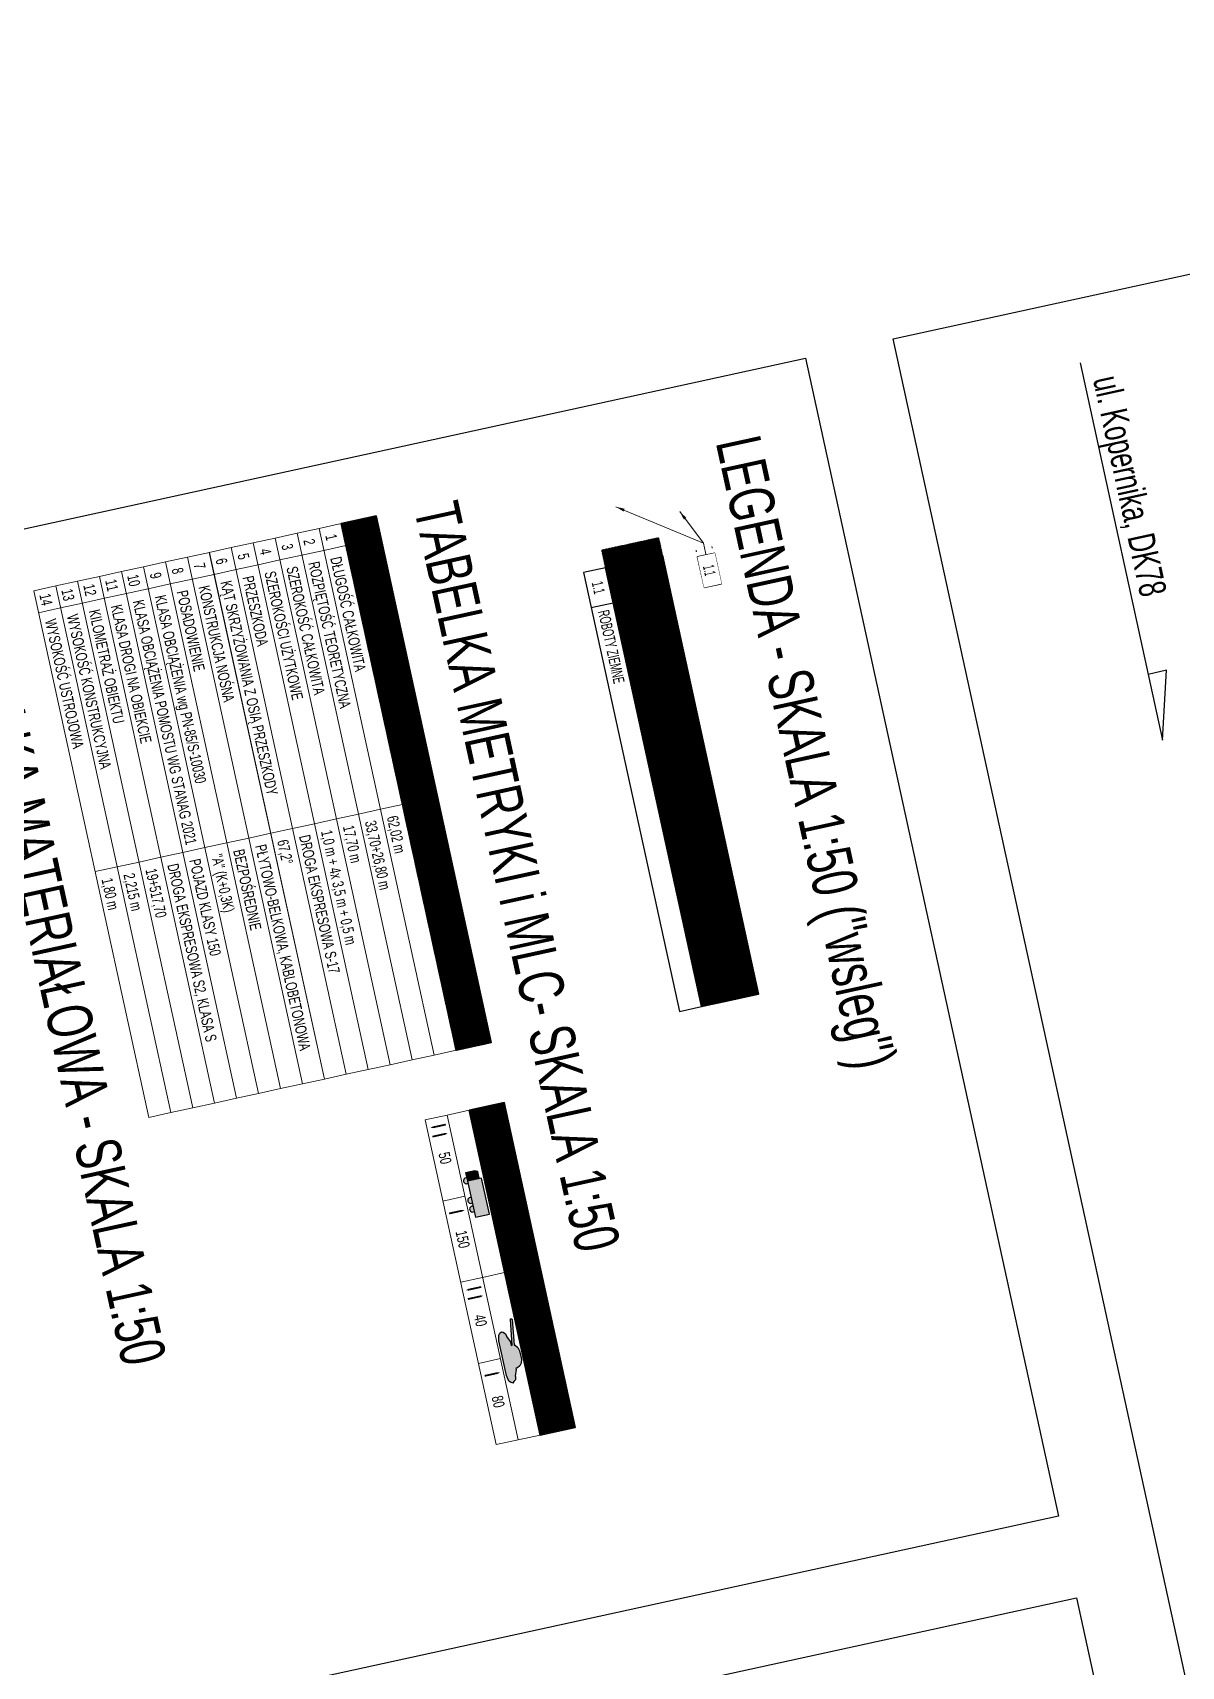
# Model space of a CAD drawing. Header units: metres. Extents: x 8416582 to 8417409, y 5771873 to 5772737.
# Drawn here: x 8416780.93 to 8416793.71, y 5772718.68 to 5772736.86 of the extents above; entities that cross this region are included whole.
import ezdxf
from ezdxf.enums import TextEntityAlignment as Align

# ---------------------------------------------------------------- set-up
doc = ezdxf.new("R2010")
doc.units = ezdxf.units.M
doc.set_wipeout_variables(frame=1)
for name, color, linetype, lineweight in [('AII_M_legenda', 1, 'Continuous', 25), ('AII_M_nawierzchnia', 9, 'Continuous', 18), ('AII_M_opisy', 1, 'Continuous', 25), ('AII_M_opisy tabele', 1, 'Continuous', 25)]:
    doc.layers.add(name, color=color, linetype=linetype, lineweight=lineweight)
doc.layers.add('AII_M_opisy do legendy', color=2, linetype='Continuous')
doc.layers.add('AII_M_opisy kierunki', color=1, linetype='Continuous')
doc.layers.add('AII_M_pomoc', color=30, linetype='Continuous', plot=False)
doc.styles.add('CDMSTYLE', font='CDMSIMPL.shx', dxfattribs={"width": 0.7, "bigfont": 'CDMBIGPL.shx'})
doc.dimstyles.new('Standard$7', dxfattribs={"dimscale": 0.1, "dimtxt": 2.5, "dimasz": 2, "dimexe": 1, "dimexo": 3, "dimgap": 0.5, "dimtad": 1, "dimdec": 0, "dimlfac": 1000, "dimrnd": 1, "dimdsep": 46, "dimtxsty": 'CDMSTYLE', "dimblk": 'OBLIQUE', "dimcen": 0, "dimdle": 1, "dimclrd": 7, "dimclre": 7, "dimadec": 0, "dimazin": 0, "dimtfac": 1, "dimtdec": 0, "dimtix": 1, "dimtofl": 0, "dimtmove": 2, "dimatfit": 0, "dimfxl": 1, "dimtolj": 1, "dimtzin": 0, "dimlwd": 18, "dimlwe": 18, "dimarcsym": 0})

# ---------------------------------------------------------------- blocks, each defined once
blk = doc.blocks.new('*U425')
at = {"layer": 'AII_M_legenda', "linetype": 'Continuous', "lineweight": 25}
h = blk.add_hatch(dxfattribs=at)
h.set_pattern_fill('ANSI37', color=254, scale=0.04)
h.set_pattern_definition([(45, (-236.66827, -46.22293), (-0.08980256, 0.08980256), []), (135, (-236.66827, -46.22293), (-0.08980256, -0.08980256), [])])
h.paths.add_polyline_path([(-4, 0), (100, 0), (100, 8), (-4, 8)])
at = {"layer": 'AII_M_legenda', "color": 2, "linetype": 'Continuous', "lineweight": 35}
blk.add_lwpolyline([(0, 0), (100, 0), (100, 8), (0, 8)], close=True, dxfattribs=at)
at = {"layer": 'AII_M_legenda', "color": 3, "linetype": 'Continuous', "lineweight": -2, "style": 'CDMSTYLE', "width": 0.6}
blk.add_attdef('NAGŁÓWEK', text='', height=4, dxfattribs=at).set_placement((4, 4), align=Align.MIDDLE_LEFT)
blk = doc.blocks.new('*U426')
at = {"layer": 'AII_M_legenda', "linetype": 'Continuous', "lineweight": 25}
h = blk.add_hatch(dxfattribs=at)
h.set_pattern_fill('ANSI37', color=254, scale=0.03)
h.set_pattern_definition([(45, (-4, 0), (-0.06735192, 0.06735192), []), (135, (-4, 0), (-0.06735192, -0.06735192), [])])
h.paths.add_polyline_path([(-4, -5), (100, -5), (100, 0), (-4, 0)])
at = {"layer": 'AII_M_legenda', "color": 0, "linetype": 'Continuous'}
blk.add_line((8, 0), (8, -5), dxfattribs=at)
at = {"layer": 'AII_M_legenda', "color": 2, "linetype": 'Continuous', "lineweight": 35}
blk.add_lwpolyline([(0, -5), (100, -5), (100, 0), (0, 0)], close=True, dxfattribs=at)
at = {"layer": 'AII_M_legenda', "color": 9, "linetype": 'Continuous', "lineweight": 25, "style": 'CDMSTYLE', "width": 0.7, "flags": 1}
for tag, p in [('SPECYF', (-25.64, -4.25)), ('ID', (-14.56, -4.25)), ('BAZA', (-7.93, -4.25))]:
    blk.add_attdef(tag, p, '', height=2, dxfattribs=at)
at = {"layer": 'AII_M_legenda', "color": 1, "linetype": 'Continuous', "lineweight": -2, "style": 'CDMSTYLE', "width": 0.6}
blk.add_attdef('NR', text='', height=2.5, dxfattribs=at).set_placement((4, -2.5), align=Align.MIDDLE)
blk.add_attdef('NAZWAPOL', text='', height=2.5, dxfattribs=at).set_placement((9.17, -2.5), align=Align.MIDDLE_LEFT)
blk = doc.blocks.new('*U427')
at = {"layer": 'AII_M_legenda', "color": 0, "linetype": 'Continuous'}
blk.add_lwpolyline([(0, -5), (8, -5), (8, 0), (0, 0)], close=True, dxfattribs=at)
blk.add_lwpolyline([(8, -5), (100, -5), (100, 0), (8, 0)], dxfattribs=at)
at = {"layer": 'AII_M_legenda', "color": 9, "linetype": 'Continuous', "lineweight": 25, "style": 'CDMSTYLE', "width": 0.7, "flags": 1}
for tag, p in [('SPECYF', (-25.64, -4.25)), ('ID', (-14.56, -4.25)), ('BAZA', (-7.93, -4.25))]:
    blk.add_attdef(tag, p, '', height=2, dxfattribs=at)
at = {"layer": 'AII_M_legenda', "linetype": 'Continuous', "lineweight": -2, "style": 'CDMSTYLE', "width": 0.6}
blk.add_attdef('NR', text='', height=2.5, dxfattribs=at).set_placement((4, -2.5), align=Align.MIDDLE)
blk.add_attdef('NAZWAPOL', text='', height=2.5, dxfattribs=at).set_placement((9.17, -2.5), align=Align.MIDDLE_LEFT)
blk = doc.blocks.new('OpiTxt01')
at = {"color": 0, "linetype": 'Continuous', "lineweight": 20, "style": 'CDMSTYLE', "width": 0.7}
blk.add_attdef('TEKST_GORNY', (1, 0.89), '', height=2, dxfattribs=at)
at = {"color": 0, "linetype": 'Continuous', "lineweight": -2, "style": 'CDMSTYLE', "width": 0.7}
blk.add_attdef('TEKST_DOLNY', (1.05, -2.73), '', height=2, dxfattribs=at)
blk = doc.blocks.new('_OBLIQUE')
at = {"color": 0, "linetype": 'ByBlock'}
blk.add_line((-0.5, -0.5), (0.5, 0.5), dxfattribs=at)
blk = doc.blocks.new('OpiNum01')
at = {"layer": 'AII_M_opisy do legendy', "color": 0, "linetype": 'Continuous'}
blk.add_lwpolyline([(-3.5, -2), (3.5, -2), (3.5, 2), (-3.5, 2)], close=True, dxfattribs=at)
at = {"color": 9, "linetype": 'Continuous', "lineweight": 25, "style": 'CDMSTYLE', "width": 0.7, "flags": 1}
for tag, p in [('NAZWAPOL', (-4.1, -6.8)), ('NAZWAANG', (-4.1, -10.48)), ('SPECYF', (-4.1, -14.15)), ('ID', (-4.1, -17.82)), ('BAZA', (-4.1, -21.5)), ('RYSUNEK', (-4.1, -25.17))]:
    blk.add_attdef(tag, p, '', height=2, dxfattribs=at)
at = {"layer": 'AII_M_opisy do legendy', "linetype": 'Continuous', "lineweight": -2, "style": 'CDMSTYLE', "width": 0.5}
blk.add_attdef('NR', text='', height=2.5, dxfattribs=at).set_placement((0, 0), align=Align.MIDDLE)
at = {"color": 0, "linetype": 'Continuous'}
blk.add_wipeout([(-3.5, -2), (3.5, -2), (3.5, 2), (-3.5, 2)], dxfattribs=at).dxf.layer = 'AII_M_opisy do legendy'
blk = doc.blocks.new('*U397')
at = {"layer": 'AII_M_legenda', "linetype": 'Continuous', "lineweight": 25}
h = blk.add_hatch(dxfattribs=at)
h.set_pattern_fill('ANSI37', color=254, scale=0.04)
h.set_pattern_definition([(45, (-216.66827, -46.22293), (-0.08980256, 0.08980256), []), (135, (-216.66827, -46.22293), (-0.08980256, -0.08980256), [])])
h.paths.add_polyline_path([(0, 0), (120, 0), (120, 8), (0, 8)])
at = {"layer": 'AII_M_legenda', "color": 2, "linetype": 'Continuous', "lineweight": 35}
blk.add_lwpolyline([(0, 0), (120, 0), (120, 8), (0, 8)], close=True, dxfattribs=at)
at = {"lineweight": 25, "style": 'CDMSTYLE', "width": 0.7, "flags": 9}
for tag, p in [('OBIEKT', (-17.5, 2.25)), ('ELEMENT', (-2.5, 2.25))]:
    blk.add_attdef(tag, text='', height=2.5, dxfattribs=at).set_placement(p, align=Align.MIDDLE_RIGHT)
at = {"layer": 'AII_M_legenda', "color": 3, "linetype": 'Continuous', "lineweight": -2, "style": 'CDMSTYLE', "width": 0.6}
blk.add_attdef('NAGŁÓWEK', text='', height=4, rotation=360, dxfattribs=at).set_placement((4, 4), align=Align.MIDDLE_LEFT)
blk = doc.blocks.new('*U423')
at = {"layer": 'AII_M_legenda', "color": 1, "linetype": 'Continuous', "lineweight": 18, "ltscale": 0.4}
for p, q in [((0, 0), (0, -5)), ((120, 0), (0, 0)), ((5, 0), (5, -5)), ((64, 0), (64, -5)), ((120, -5), (120, 0)), ((120, -5), (0, -5))]:
    blk.add_line(p, q, dxfattribs=at)
at = {"lineweight": 25, "style": 'CDMSTYLE', "width": 0.7, "flags": 9}
for tag, p in [('OBIEKT', (-17.5, -2.75)), ('ELEMENT', (-2.5, -2.75))]:
    blk.add_attdef(tag, text='', height=2.5, dxfattribs=at).set_placement(p, align=Align.MIDDLE_RIGHT)
at = {"layer": 'AII_M_legenda', "color": 1, "lineweight": 25, "style": 'CDMSTYLE', "width": 0.7, "flags": 8}
blk.add_attdef('NR', text='', height=2.5, dxfattribs=at).set_placement((2.5, -2.75), align=Align.MIDDLE_CENTER)
for tag, p in [('NAZWA', (7, -2.75)), ('OPIS', (66, -2.75))]:
    blk.add_attdef(tag, text='', height=2.5, dxfattribs=at).set_placement(p, align=Align.MIDDLE_LEFT)
blk = doc.blocks.new('*U424')
at = {"layer": 'AII_M_legenda', "color": 1, "linetype": 'Continuous', "lineweight": 18, "ltscale": 0.4}
for p, q in [((0, 0), (0, -5)), ((120, 0), (0, 0)), ((5, 0), (5, -5)), ((64, 0), (64, -5)), ((120, -5), (120, 0)), ((120, -5), (0, -5))]:
    blk.add_line(p, q, dxfattribs=at)
at = {"lineweight": 25, "style": 'CDMSTYLE', "width": 0.7, "flags": 9}
for tag, p in [('OBIEKT', (-17.5, -2.75)), ('ELEMENT', (-2.5, -2.75))]:
    blk.add_attdef(tag, text='', height=2.5, dxfattribs=at).set_placement(p, align=Align.MIDDLE_RIGHT)
at = {"layer": 'AII_M_legenda', "color": 1, "lineweight": 25, "style": 'CDMSTYLE', "width": 0.7, "flags": 8}
blk.add_attdef('NR', text='', height=2.5, dxfattribs=at).set_placement((2.5, -2.75), align=Align.MIDDLE_CENTER)
for tag, p in [('NAZWA', (7, -2.75)), ('OPIS', (66, -2.75))]:
    blk.add_attdef(tag, text='', height=2.5, dxfattribs=at).set_placement(p, align=Align.MIDDLE_LEFT)
blk = doc.blocks.new('*U420')
at = {"layer": 'AII_M_legenda', "color": 1, "linetype": 'Continuous', "lineweight": 18, "ltscale": 0.4}
for p, q in [((0, 0), (0, -5)), ((120, 0), (0, 0)), ((5, 0), (5, -5)), ((64, 0), (64, -5)), ((120, -5), (120, 0)), ((120, -5), (0, -5))]:
    blk.add_line(p, q, dxfattribs=at)
at = {"lineweight": 25, "style": 'CDMSTYLE', "width": 0.7, "flags": 9}
for tag, p in [('OBIEKT', (-17.5, -2.75)), ('ELEMENT', (-2.5, -2.75))]:
    blk.add_attdef(tag, text='', height=2.5, dxfattribs=at).set_placement(p, align=Align.MIDDLE_RIGHT)
at = {"layer": 'AII_M_legenda', "color": 1, "lineweight": 25, "style": 'CDMSTYLE', "width": 0.7, "flags": 8}
blk.add_attdef('NR', text='', height=2.5, dxfattribs=at).set_placement((2.5, -2.75), align=Align.MIDDLE_CENTER)
for tag, p in [('NAZWA', (7, -2.75)), ('OPIS', (66, -2.75))]:
    blk.add_attdef(tag, text='', height=2.5, dxfattribs=at).set_placement(p, align=Align.MIDDLE_LEFT)
blk = doc.blocks.new('*U421')
at = {"layer": 'AII_M_legenda', "color": 1, "linetype": 'Continuous', "lineweight": 18, "ltscale": 0.4}
for p, q in [((0, 0), (0, -5)), ((120, 0), (0, 0)), ((5, 0), (5, -5)), ((64, 0), (64, -5)), ((120, -5), (120, 0)), ((120, -5), (0, -5))]:
    blk.add_line(p, q, dxfattribs=at)
at = {"lineweight": 25, "style": 'CDMSTYLE', "width": 0.7, "flags": 9}
for tag, p in [('OBIEKT', (-17.5, -2.75)), ('ELEMENT', (-2.5, -2.75))]:
    blk.add_attdef(tag, text='', height=2.5, dxfattribs=at).set_placement(p, align=Align.MIDDLE_RIGHT)
at = {"layer": 'AII_M_legenda', "color": 1, "lineweight": 25, "style": 'CDMSTYLE', "width": 0.7, "flags": 8}
blk.add_attdef('NR', text='', height=2.5, dxfattribs=at).set_placement((2.5, -2.75), align=Align.MIDDLE_CENTER)
for tag, p in [('NAZWA', (7, -2.75)), ('OPIS', (66, -2.75))]:
    blk.add_attdef(tag, text='', height=2.5, dxfattribs=at).set_placement(p, align=Align.MIDDLE_LEFT)
blk = doc.blocks.new('*U422')
at = {"layer": 'AII_M_legenda', "color": 1, "linetype": 'Continuous', "lineweight": 18, "ltscale": 0.4}
for p, q in [((0, 0), (0, -5)), ((120, 0), (0, 0)), ((5, 0), (5, -5)), ((64, 0), (64, -5)), ((120, -5), (120, 0)), ((120, -5), (0, -5))]:
    blk.add_line(p, q, dxfattribs=at)
at = {"lineweight": 25, "style": 'CDMSTYLE', "width": 0.7, "flags": 9}
for tag, p in [('OBIEKT', (-17.5, -2.75)), ('ELEMENT', (-2.5, -2.75))]:
    blk.add_attdef(tag, text='', height=2.5, dxfattribs=at).set_placement(p, align=Align.MIDDLE_RIGHT)
at = {"layer": 'AII_M_legenda', "color": 1, "lineweight": 25, "style": 'CDMSTYLE', "width": 0.7, "flags": 8}
blk.add_attdef('NR', text='', height=2.5, dxfattribs=at).set_placement((2.5, -2.75), align=Align.MIDDLE_CENTER)
for tag, p in [('NAZWA', (7, -2.75)), ('OPIS', (66, -2.75))]:
    blk.add_attdef(tag, text='', height=2.5, dxfattribs=at).set_placement(p, align=Align.MIDDLE_LEFT)
blk = doc.blocks.new('*U417')
at = {"layer": 'AII_M_legenda', "color": 1, "linetype": 'Continuous', "lineweight": 18, "ltscale": 0.4}
for p, q in [((0, 0), (0, -5)), ((120, 0), (0, 0)), ((5, 0), (5, -5)), ((64, 0), (64, -5)), ((120, -5), (120, 0)), ((120, -5), (0, -5))]:
    blk.add_line(p, q, dxfattribs=at)
at = {"lineweight": 25, "style": 'CDMSTYLE', "width": 0.7, "flags": 9}
for tag, p in [('OBIEKT', (-17.5, -2.75)), ('ELEMENT', (-2.5, -2.75))]:
    blk.add_attdef(tag, text='', height=2.5, dxfattribs=at).set_placement(p, align=Align.MIDDLE_RIGHT)
at = {"layer": 'AII_M_legenda', "color": 1, "lineweight": 25, "style": 'CDMSTYLE', "width": 0.7, "flags": 8}
blk.add_attdef('NR', text='', height=2.5, dxfattribs=at).set_placement((2.5, -2.75), align=Align.MIDDLE_CENTER)
for tag, p in [('NAZWA', (7, -2.75)), ('OPIS', (66, -2.75))]:
    blk.add_attdef(tag, text='', height=2.5, dxfattribs=at).set_placement(p, align=Align.MIDDLE_LEFT)
blk = doc.blocks.new('*U418')
at = {"layer": 'AII_M_legenda', "color": 1, "linetype": 'Continuous', "lineweight": 18, "ltscale": 0.4}
for p, q in [((0, 0), (0, -5)), ((120, 0), (0, 0)), ((5, 0), (5, -5)), ((64, 0), (64, -5)), ((120, -5), (120, 0)), ((120, -5), (0, -5))]:
    blk.add_line(p, q, dxfattribs=at)
at = {"lineweight": 25, "style": 'CDMSTYLE', "width": 0.7, "flags": 9}
for tag, p in [('OBIEKT', (-17.5, -2.75)), ('ELEMENT', (-2.5, -2.75))]:
    blk.add_attdef(tag, text='', height=2.5, dxfattribs=at).set_placement(p, align=Align.MIDDLE_RIGHT)
at = {"layer": 'AII_M_legenda', "color": 1, "lineweight": 25, "style": 'CDMSTYLE', "width": 0.7, "flags": 8}
blk.add_attdef('NR', text='', height=2.5, dxfattribs=at).set_placement((2.5, -2.75), align=Align.MIDDLE_CENTER)
for tag, p in [('NAZWA', (7, -2.75)), ('OPIS', (66, -2.75))]:
    blk.add_attdef(tag, text='', height=2.5, dxfattribs=at).set_placement(p, align=Align.MIDDLE_LEFT)
blk = doc.blocks.new('*U419')
at = {"layer": 'AII_M_legenda', "color": 1, "linetype": 'Continuous', "lineweight": 18, "ltscale": 0.4}
for p, q in [((0, 0), (0, -5)), ((120, 0), (0, 0)), ((5, 0), (5, -5)), ((64, 0), (64, -5)), ((120, -5), (120, 0)), ((120, -5), (0, -5))]:
    blk.add_line(p, q, dxfattribs=at)
at = {"lineweight": 25, "style": 'CDMSTYLE', "width": 0.7, "flags": 9}
for tag, p in [('OBIEKT', (-17.5, -2.75)), ('ELEMENT', (-2.5, -2.75))]:
    blk.add_attdef(tag, text='', height=2.5, dxfattribs=at).set_placement(p, align=Align.MIDDLE_RIGHT)
at = {"layer": 'AII_M_legenda', "color": 1, "lineweight": 25, "style": 'CDMSTYLE', "width": 0.7, "flags": 8}
blk.add_attdef('NR', text='', height=2.5, dxfattribs=at).set_placement((2.5, -2.75), align=Align.MIDDLE_CENTER)
for tag, p in [('NAZWA', (7, -2.75)), ('OPIS', (66, -2.75))]:
    blk.add_attdef(tag, text='', height=2.5, dxfattribs=at).set_placement(p, align=Align.MIDDLE_LEFT)
blk = doc.blocks.new('*U414')
at = {"layer": 'AII_M_legenda', "color": 1, "linetype": 'Continuous', "lineweight": 18, "ltscale": 0.4}
for p, q in [((0, 0), (0, -5)), ((120, 0), (0, 0)), ((5, 0), (5, -5)), ((64, 0), (64, -5)), ((120, -5), (120, 0)), ((120, -5), (0, -5))]:
    blk.add_line(p, q, dxfattribs=at)
at = {"lineweight": 25, "style": 'CDMSTYLE', "width": 0.7, "flags": 9}
for tag, p in [('OBIEKT', (-17.5, -2.75)), ('ELEMENT', (-2.5, -2.75))]:
    blk.add_attdef(tag, text='', height=2.5, dxfattribs=at).set_placement(p, align=Align.MIDDLE_RIGHT)
at = {"layer": 'AII_M_legenda', "color": 1, "lineweight": 25, "style": 'CDMSTYLE', "width": 0.7, "flags": 8}
blk.add_attdef('NR', text='', height=2.5, dxfattribs=at).set_placement((2.5, -2.75), align=Align.MIDDLE_CENTER)
for tag, p in [('NAZWA', (7, -2.75)), ('OPIS', (66, -2.75))]:
    blk.add_attdef(tag, text='', height=2.5, dxfattribs=at).set_placement(p, align=Align.MIDDLE_LEFT)
blk = doc.blocks.new('*U415')
at = {"layer": 'AII_M_legenda', "color": 1, "linetype": 'Continuous', "lineweight": 18, "ltscale": 0.4}
for p, q in [((0, 0), (0, -5)), ((120, 0), (0, 0)), ((5, 0), (5, -5)), ((64, 0), (64, -5)), ((120, -5), (120, 0)), ((120, -5), (0, -5))]:
    blk.add_line(p, q, dxfattribs=at)
at = {"lineweight": 25, "style": 'CDMSTYLE', "width": 0.7, "flags": 9}
for tag, p in [('OBIEKT', (-17.5, -2.75)), ('ELEMENT', (-2.5, -2.75))]:
    blk.add_attdef(tag, text='', height=2.5, dxfattribs=at).set_placement(p, align=Align.MIDDLE_RIGHT)
at = {"layer": 'AII_M_legenda', "color": 1, "lineweight": 25, "style": 'CDMSTYLE', "width": 0.7, "flags": 8}
blk.add_attdef('NR', text='', height=2.5, dxfattribs=at).set_placement((2.5, -2.75), align=Align.MIDDLE_CENTER)
for tag, p in [('NAZWA', (7, -2.75)), ('OPIS', (66, -2.75))]:
    blk.add_attdef(tag, text='', height=2.5, dxfattribs=at).set_placement(p, align=Align.MIDDLE_LEFT)
blk = doc.blocks.new('*U416')
at = {"layer": 'AII_M_legenda', "color": 1, "linetype": 'Continuous', "lineweight": 18, "ltscale": 0.4}
for p, q in [((0, 0), (0, -5)), ((120, 0), (0, 0)), ((5, 0), (5, -5)), ((64, 0), (64, -5)), ((120, -5), (120, 0)), ((120, -5), (0, -5))]:
    blk.add_line(p, q, dxfattribs=at)
at = {"lineweight": 25, "style": 'CDMSTYLE', "width": 0.7, "flags": 9}
for tag, p in [('OBIEKT', (-17.5, -2.75)), ('ELEMENT', (-2.5, -2.75))]:
    blk.add_attdef(tag, text='', height=2.5, dxfattribs=at).set_placement(p, align=Align.MIDDLE_RIGHT)
at = {"layer": 'AII_M_legenda', "color": 1, "lineweight": 25, "style": 'CDMSTYLE', "width": 0.7, "flags": 8}
blk.add_attdef('NR', text='', height=2.5, dxfattribs=at).set_placement((2.5, -2.75), align=Align.MIDDLE_CENTER)
for tag, p in [('NAZWA', (7, -2.75)), ('OPIS', (66, -2.75))]:
    blk.add_attdef(tag, text='', height=2.5, dxfattribs=at).set_placement(p, align=Align.MIDDLE_LEFT)
blk = doc.blocks.new('*U430')
at = {"layer": 'AII_M_legenda', "color": 1, "linetype": 'Continuous', "lineweight": 18, "ltscale": 0.4}
for p, q in [((0, 0), (0, -5)), ((120, 0), (0, 0)), ((5, 0), (5, -5)), ((64, 0), (64, -5)), ((120, -5), (120, 0)), ((120, -5), (0, -5))]:
    blk.add_line(p, q, dxfattribs=at)
at = {"lineweight": 25, "style": 'CDMSTYLE', "width": 0.7, "flags": 9}
for tag, p in [('OBIEKT', (-17.5, -2.75)), ('ELEMENT', (-2.5, -2.75))]:
    blk.add_attdef(tag, text='', height=2.5, dxfattribs=at).set_placement(p, align=Align.MIDDLE_RIGHT)
at = {"layer": 'AII_M_legenda', "color": 1, "lineweight": 25, "style": 'CDMSTYLE', "width": 0.7, "flags": 8}
blk.add_attdef('NR', text='', height=2.5, dxfattribs=at).set_placement((2.5, -2.75), align=Align.MIDDLE_CENTER)
for tag, p in [('NAZWA', (7, -2.75)), ('OPIS', (66, -2.75))]:
    blk.add_attdef(tag, text='', height=2.5, dxfattribs=at).set_placement(p, align=Align.MIDDLE_LEFT)
blk = doc.blocks.new('*U431')
at = {"layer": 'AII_M_legenda', "color": 1, "linetype": 'Continuous', "lineweight": 18, "ltscale": 0.4}
for p, q in [((0, 0), (0, -5)), ((120, 0), (0, 0)), ((5, 0), (5, -5)), ((64, 0), (64, -5)), ((120, -5), (120, 0)), ((120, -5), (0, -5))]:
    blk.add_line(p, q, dxfattribs=at)
at = {"lineweight": 25, "style": 'CDMSTYLE', "width": 0.7, "flags": 9}
for tag, p in [('OBIEKT', (-17.5, -2.75)), ('ELEMENT', (-2.5, -2.75))]:
    blk.add_attdef(tag, text='', height=2.5, dxfattribs=at).set_placement(p, align=Align.MIDDLE_RIGHT)
at = {"layer": 'AII_M_legenda', "color": 1, "lineweight": 25, "style": 'CDMSTYLE', "width": 0.7, "flags": 8}
blk.add_attdef('NR', text='', height=2.5, dxfattribs=at).set_placement((2.5, -2.75), align=Align.MIDDLE_CENTER)
for tag, p in [('NAZWA', (7, -2.75)), ('OPIS', (66, -2.75))]:
    blk.add_attdef(tag, text='', height=2.5, dxfattribs=at).set_placement(p, align=Align.MIDDLE_LEFT)
blk = doc.blocks.new('*U432')
at = {"layer": 'AII_M_legenda', "color": 1, "linetype": 'Continuous', "lineweight": 18, "ltscale": 0.4}
for p, q in [((0, 0), (0, -5)), ((120, 0), (0, 0)), ((5, 0), (5, -5)), ((64, 0), (64, -5)), ((120, -5), (120, 0)), ((120, -5), (0, -5))]:
    blk.add_line(p, q, dxfattribs=at)
at = {"lineweight": 25, "style": 'CDMSTYLE', "width": 0.7, "flags": 9}
for tag, p in [('OBIEKT', (-17.5, -2.75)), ('ELEMENT', (-2.5, -2.75))]:
    blk.add_attdef(tag, text='', height=2.5, dxfattribs=at).set_placement(p, align=Align.MIDDLE_RIGHT)
at = {"layer": 'AII_M_legenda', "color": 1, "lineweight": 25, "style": 'CDMSTYLE', "width": 0.7, "flags": 8}
blk.add_attdef('NR', text='', height=2.5, dxfattribs=at).set_placement((2.5, -2.75), align=Align.MIDDLE_CENTER)
for tag, p in [('NAZWA', (7, -2.75)), ('OPIS', (66, -2.75))]:
    blk.add_attdef(tag, text='', height=2.5, dxfattribs=at).set_placement(p, align=Align.MIDDLE_LEFT)
blk = doc.blocks.new('*U200')
at = {"layer": 'AII_M_legenda', "linetype": 'Continuous', "lineweight": 25}
h = blk.add_hatch(dxfattribs=at)
h.set_pattern_fill('ANSI37', color=254, scale=0.04)
h.set_pattern_definition([(45, (-232.66827, -46.22293), (-0.08980256, 0.08980256), []), (135, (-232.66827, -46.22293), (-0.08980256, -0.08980256), [])])
h.paths.add_polyline_path([(0, 0), (74, 0), (74, 8), (0, 8)])
at = {"layer": 'AII_M_nawierzchnia'}
h = blk.add_hatch(color=256, dxfattribs=at)
edge = h.paths.add_edge_path()
edge.add_line((13.43, -1.62), (13.43, -3.73))
edge.add_line((13.43, -3.73), (15.25, -3.73))
edge.add_line((15.25, -3.73), (15.25, -1.04))
edge.add_line((15.25, -1.04), (13.71, -1.04))
edge.add_line((13.71, -1.04), (13.43, -1.62))
h = blk.add_hatch(color=256, dxfattribs=at)
edge = h.paths.add_edge_path()
edge.add_line((15.38, -3.73), (23.57, -3.73))
edge.add_line((23.57, -3.73), (23.57, -0.53))
edge.add_line((23.57, -0.53), (15.38, -0.53))
edge.add_line((15.38, -0.53), (15.38, -3.73))
h = blk.add_hatch(color=256, dxfattribs=at)
edge = h.paths.add_edge_path()
edge.add_line((47.57, -0.58), (53.23, -1.4))
edge.add_line((53.23, -1.4), (53.29, -1.13))
edge.add_line((53.29, -1.13), (53.88, -0.7))
edge.add_line((53.88, -0.7), (54.71, -0.44))
edge.add_line((54.71, -0.44), (56.6, -0.44))
edge.add_line((56.6, -0.44), (57.44, -0.72))
edge.add_line((57.44, -0.72), (58, -1.14))
edge.add_line((58, -1.14), (58.29, -1.71))
edge.add_line((58.29, -1.71), (58.29, -2.06))
edge.add_line((58.29, -2.06), (58.64, -2.06))
edge.add_line((58.64, -2.06), (60.04, -2.6))
edge.add_line((60.04, -2.6), (60.12, -2.6))
edge.add_line((60.12, -2.6), (60.84, -2.74))
edge.add_line((60.84, -2.74), (61.12, -3.17))
edge.add_line((61.12, -3.17), (61.42, -3.47))
edge.add_line((61.42, -3.47), (61.12, -3.93))
edge.add_line((61.12, -3.93), (60.84, -4.21))
edge.add_line((60.84, -4.21), (59.43, -4.5))
edge.add_line((59.43, -4.5), (51.57, -4.5))
edge.add_line((51.57, -4.5), (50.35, -4.22))
edge.add_line((50.35, -4.22), (49.93, -3.93))
edge.add_line((49.93, -3.93), (49.76, -3.48))
edge.add_line((49.76, -3.48), (49.9, -3.18))
edge.add_line((49.9, -3.18), (50.34, -2.74))
edge.add_line((50.34, -2.74), (50.9, -2.6))
edge.add_line((50.9, -2.6), (50.96, -2.6))
edge.add_line((50.96, -2.6), (52.25, -2.06))
edge.add_line((52.25, -2.06), (53.15, -2.06))
edge.add_line((53.15, -2.06), (53.15, -1.79))
edge.add_line((53.15, -1.79), (47.5, -0.98))
edge.add_arc((47.53, -0.78), 0.194, -79.1644, 16.2986, ccw=False)
edge.add_arc((47.54, -0.79), 0.209, -163.4346, -79.1644, ccw=False)
at = {"layer": 'AII_M_opisy tabele'}
h = blk.add_hatch(color=256, dxfattribs=at)
h.paths.add_polyline_path([(15.82, -3.73), (15.38, -3.73), (15.25, -3.73), (14.58, -3.73, 1.404692)])
h.paths.add_polyline_path([(20.3, -3.73), (19.07, -3.73, 1.404692)])
h.paths.add_polyline_path([(22.27, -3.73), (21.04, -3.73, 1.404692)])
at = {"layer": 'AII_M_legenda', "color": 1, "linetype": 'Continuous', "lineweight": 18, "ltscale": 0.4}
for p, q in [((0, 0), (0, -5)), ((74, 0), (0, 0)), ((37, 0), (37, -5)), ((74, -5), (74, 0)), ((74, -5), (0, -5))]:
    blk.add_line(p, q, dxfattribs=at)
at = {"layer": 'AII_M_legenda', "color": 2, "linetype": 'Continuous', "lineweight": 35}
blk.add_lwpolyline([(0, 0), (74, 0), (74, 8), (0, 8)], close=True, dxfattribs=at)
at = {"layer": 'AII_M_opisy tabele'}
blk.add_line((15.25, -3.73), (15.38, -3.73), dxfattribs=at)
blk.add_lwpolyline([(13.43, -1.62), (13.43, -3.73), (15.25, -3.73), (15.25, -1.04), (13.71, -1.04), (13.43, -1.62)], dxfattribs=at)
blk.add_lwpolyline([(15.38, -3.73), (23.57, -3.73), (23.57, -0.53), (15.38, -0.53), (15.38, -3.73)], close=True, dxfattribs=at)
at = {"layer": 'AII_M_opisy tabele', "elevation": 0}
blk.add_lwpolyline([(47.57, -0.58), (53.23, -1.4), (53.29, -1.13), (53.88, -0.7), (54.71, -0.44), (56.6, -0.44), (57.44, -0.72), (58, -1.14), (58.29, -1.71), (58.29, -2.06), (58.64, -2.06), (60.04, -2.6), (60.12, -2.6), (60.84, -2.74), (61.12, -3.17), (61.42, -3.47), (61.12, -3.93), (60.84, -4.21), (59.43, -4.5), (51.57, -4.5), (50.35, -4.22), (49.93, -3.93), (49.76, -3.48), (49.9, -3.18), (50.34, -2.74), (50.9, -2.6), (50.96, -2.6), (52.25, -2.06), (53.15, -2.06), (53.15, -1.79), (47.5, -0.98, -0.442424), (47.34, -0.74, -0.385217), (47.57, -0.58, 0.327532)], format="xyb", dxfattribs=at)
at = {"layer": 'AII_M_opisy tabele'}
for centre in [(15.2, -3.95), (19.69, -3.95), (21.66, -3.95)]:
    blk.add_arc(centre, 0.653, 160.8941, 19.1059, dxfattribs=at)
at = {"lineweight": 25, "style": 'CDMSTYLE', "width": 0.7, "flags": 9}
for tag, p in [('OBIEKT', (-17.5, 2.25)), ('ELEMENT', (-2.5, 2.25))]:
    blk.add_attdef(tag, text='', height=2.5, dxfattribs=at).set_placement(p, align=Align.MIDDLE_RIGHT)
at = {"layer": 'AII_M_legenda', "color": 3, "linetype": 'Continuous', "lineweight": -2, "style": 'CDMSTYLE', "width": 0.6}
blk.add_attdef('NAGŁÓWEK', text='', height=4, rotation=360, dxfattribs=at).set_placement((37, 4), align=Align.MIDDLE_CENTER)
blk = doc.blocks.new('OpiMLC_02')
at = {"color": 1, "linetype": 'Continuous', "lineweight": -3, "ltscale": 0.5}
for points in [[(2, -0.75, 0.4, 0.4, 0), (2, -2.75, 1, 0, 0), (2, -4.25, 0, 0, 0)], [(4, -4.25, 0.4, 0.4, 0), (4, -2.25, 1, 0, 0), (4, -0.75, 0, 0, 0)], [(21.5, -4.25, 0.4, 0.4, 0), (21.5, -2.25, 1, 0, 0), (21.5, -0.75, 0, 0, 0)], [(39, -0.75, 0.4, 0.4, 0), (39, -2.75, 1, 0, 0), (39, -4.25, 0, 0, 0)], [(41, -4.25, 0.4, 0.4, 0), (41, -2.25, 1, 0, 0), (41, -0.75, 0, 0, 0)], [(58.5, -4.25, 0.4, 0.4, 0), (58.5, -2.25, 1, 0, 0), (58.5, -0.75, 0, 0, 0)]]:
    blk.add_lwpolyline(points, format="xyseb", dxfattribs=at)
at = {"layer": 'AII_M_legenda', "color": 1, "linetype": 'Continuous', "lineweight": 18, "ltscale": 0.4}
for p, q in [((0, 0), (0, -5)), ((74, 0), (0, 0)), ((18.5, 0), (18.5, -5)), ((37, 0), (37, -5)), ((55.5, 0), (55.5, -5)), ((74, -5), (74, 0)), ((74, -5), (0, -5))]:
    blk.add_line(p, q, dxfattribs=at)
at = {"lineweight": 25, "style": 'CDMSTYLE', "width": 0.7, "flags": 9}
for tag, p in [('OBIEKT', (-17.5, -2.75)), ('ELEMENT', (-2.5, -2.75))]:
    blk.add_attdef(tag, text='', height=2.5, dxfattribs=at).set_placement(p, align=Align.MIDDLE_RIGHT)
at = {"layer": 'AII_M_legenda', "color": 1, "lineweight": 25, "style": 'CDMSTYLE', "width": 0.7, "flags": 8}
for tag, p in [('KOLO_DWUK', (9.25, -2.5)), ('KOLO_JEDN', (27.75, -2.5)), ('GASIE_DWUK', (46.25, -2.5)), ('GASIE_JEDN', (64.75, -2.5))]:
    blk.add_attdef(tag, text='', height=2.5, dxfattribs=at).set_placement(p, align=Align.MIDDLE_CENTER)
blk = doc.blocks.new('*U429')
at = {"layer": 'AII_M_opisy kierunki', "color": 0, "lineweight": -2}
blk.add_lwpolyline([(-43, 0), (0, 0), (-7.5, 2.1), (-7.5, 2.1), (-7.5, 0)], dxfattribs=at)
at = {"layer": 'AII_M_opisy kierunki', "color": 2, "lineweight": -2, "style": 'CDMSTYLE', "width": 0.7}
blk.add_attdef('KIERUNEK', (-40.9, 1), '', height=3, dxfattribs=at)

msp = doc.modelspace()

# ---------------------------------------------------------------- linework, layer by layer
at = {"layer": 'AII_M_pomoc', "linetype": 'Continuous', "lineweight": 25}
for points in [[(8416806.1142, 5772736.8631), (8416815.986, 5772691.663), (8416800.3795, 5772688.2545), (8416790.5077, 5772733.4546)], [(8416792.5457, 5772719.4442), (8416799.4041, 5772688.0415), (8416774.7834, 5772682.6643), (8416767.925, 5772714.067)]]:
    msp.add_lwpolyline(points, close=True, dxfattribs=at)

# ---------------------------------------------------------------- block references
at = {"layer": 'AII_M_legenda', "xscale": 0.05, "yscale": 0.05, "zscale": 0.05, "rotation": 282.3200789319986}
for name, p, values in [('*U425', (8416787.5502, 5772730.9619), {'NAGŁÓWEK': 'LEGENDA'}), ('*U427', (8416787.306, 5772730.9085), {'NR': '1.1', 'NAZWAPOL': 'ROBOTY ZIEMNE'})]:
    msp.add_blockref(name, p, dxfattribs=at).add_auto_attribs(values)
at = {"layer": 'AII_M_legenda'}
ref = msp.add_blockref('*U426', (8416787.5502, 5772730.9619), dxfattribs=dict(at, xscale=0.05, yscale=0.05, zscale=0.05, rotation=282.3200789319986))
ref.add_attrib('NR', '1', dxfattribs={"color": 2, "linetype": 'Continuous', "lineweight": -2, "height": 0.125, "rotation": 282.32008, "style": 'CDMSTYLE', "width": 0.6}).set_placement((8416787.4708, 5772730.7398), align=Align.MIDDLE)
ref.add_attrib('NAZWAPOL', 'FUNDAMENTOWANIE', dxfattribs={"color": 2, "linetype": 'Continuous', "lineweight": -2, "height": 0.125, "rotation": 282.32008, "style": 'CDMSTYLE', "width": 0.6}).set_placement((8416787.5259, 5772730.4873), align=Align.MIDDLE_LEFT)
at = {"layer": 'AII_M_opisy do legendy', "color": 250, "linetype": 'Continuous', "lineweight": 0, "xscale": 0.05, "yscale": 0.05, "zscale": 0.05, "rotation": 282.3200789319986}
msp.add_blockref('OpiTxt01', (8416788.3957, 5772731.1821), dxfattribs=at).add_auto_attribs({'TEKST_GORNY': '-', 'TEKST_DOLNY': '-'})
at = {"layer": 'AII_M_opisy kierunki', "lineweight": 25, "xscale": 0.1, "yscale": 0.1, "zscale": 0.1, "rotation": 282.3200789319986}
msp.add_blockref('*U429', (8416793.5041, 5772728.9885), dxfattribs=at).add_auto_attribs({'KIERUNEK': 'ul. Kopernika, DK78'})
at = {"layer": 'AII_M_opisy tabele', "rotation": 282.3200789319986}
for name, p, xscale, yscale, zscale, values in [('*U397', (8416784.3614, 5772731.3985), 0.04999999999999999, 0.04999999999999999, 0.04999999999999999, {'NAGŁÓWEK': 'METRYKA OBIEKTU WS-06 (JL)'}), ('*U200', (8416785.7874, 5772724.8696), 0.05, 0.05, 0.05, {'NAGŁÓWEK': 'WOJSKOWA KLASA OBCIĄŻENIA MLC'})]:
    msp.add_blockref(name, p, dxfattribs=dict(at, xscale=xscale, yscale=yscale, zscale=zscale)).add_auto_attribs(values)
at = {"layer": 'AII_M_opisy tabele', "lineweight": 25, "xscale": 0.05, "yscale": 0.05, "zscale": 0.05, "rotation": 282.3200789319986}
for name, p, values in [('*U421', (8416783.6287, 5772731.2385), {'NR': '4', 'NAZWA': 'SZEROKOŚCI UŻYTKOWE', 'OPIS': '1,0 m + 4x 3,5 m + 0,5 m'}), ('*U420', (8416783.8729, 5772731.2919), {'NR': '3', 'NAZWA': 'SZEROKOŚĆ CAŁKOWITA', 'OPIS': '17,70 m'}), ('*U424', (8416784.1172, 5772731.3452), {'NR': '2', 'NAZWA': 'ROZPIĘTOŚĆ TEORETYCZNA', 'OPIS': '33,70+26,80 m'}), ('*U423', (8416784.3614, 5772731.3985), {'NR': '1', 'NAZWA': 'DŁUGOŚĆ CAŁKOWITA', 'OPIS': '62,02 m'}), ('*U418', (8416782.896, 5772731.0785), {'NR': '7', 'NAZWA': 'KONSTRUKCJA NOŚNA', 'OPIS': 'PŁYTOWO-BELKOWA, KABLOBETONOWA'}), ('*U417', (8416783.1402, 5772731.1318), {'NR': '6', 'NAZWA': 'KĄT SKRZYŻOWANIA Z OSIĄ PRZESZKODY', 'OPIS': '67,2%%D'}), ('*U422', (8416783.3844, 5772731.1852), {'NR': '5', 'NAZWA': 'PRZESZKODA', 'OPIS': 'DROGA EKSPRESOWA S-17'}), ('*U416', (8416781.919, 5772730.8651), {'NR': '11', 'NAZWA': 'KLASA DROGI NA OBIEKCIE', 'OPIS': 'DROGA EKSPRESOWA S2, KLASA S'}), ('*U415', (8416782.1632, 5772730.9185), {'NR': '10', 'NAZWA': 'KLASA OBCIĄŻENIA POMOSTU WG STANAG 2021', 'OPIS': 'POJAZD KLASY 150'}), ('*U414', (8416782.4075, 5772730.9718), {'NR': '9', 'NAZWA': 'KLASA OBCIĄŻENIA wg PN-85/S-10030', 'OPIS': '"A" (K+0,3K)'}), ('*U419', (8416782.6517, 5772731.0251), {'NR': '8', 'NAZWA': 'POSADOWIENIE', 'OPIS': 'BEZPOŚREDNIE'}), ('*U432', (8416781.1863, 5772730.7051), {'NR': '14', 'NAZWA': 'WYSOKOŚĆ USTROJOWA', 'OPIS': '1,80 m'}), ('*U431', (8416781.4305, 5772730.7584), {'NR': '13', 'NAZWA': 'WYSOKOŚĆ KONSTRUKCYJNA', 'OPIS': '2,215 m'}), ('*U430', (8416781.6747, 5772730.8118), {'NR': '12', 'NAZWA': 'KILOMETRAŻ OBIEKTU', 'OPIS': '19+517,70'})]:
    msp.add_blockref(name, p, dxfattribs=at).add_auto_attribs(values)
at = {"layer": 'AII_M_opisy tabele'}
ref = msp.add_blockref('OpiMLC_02', (8416785.5431, 5772724.8162), dxfattribs=dict(at, xscale=0.05, yscale=0.05, zscale=0.05, rotation=282.3200789319986))
ref.add_attrib('KOLO_DWUK', '50', dxfattribs={"layer": 'AII_M_legenda', "color": 1, "lineweight": 25, "height": 0.125, "rotation": 282.32008, "style": 'CDMSTYLE', "width": 0.7}).set_placement((8416785.5197, 5772724.3377), align=Align.MIDDLE_CENTER)
ref.add_attrib('KOLO_JEDN', '150', dxfattribs={"layer": 'AII_M_legenda', "color": 1, "lineweight": 25, "height": 0.125, "rotation": 282.32008, "style": 'CDMSTYLE', "width": 0.7}).set_placement((8416785.717, 5772723.434), align=Align.MIDDLE_CENTER)
ref.add_attrib('GASIE_DWUK', '40', dxfattribs={"layer": 'AII_M_legenda', "color": 1, "lineweight": 25, "height": 0.125, "rotation": 282.32008, "style": 'CDMSTYLE', "width": 0.7}).set_placement((8416785.9144, 5772722.5303), align=Align.MIDDLE_CENTER)
ref.add_attrib('GASIE_JEDN', '80', dxfattribs={"layer": 'AII_M_legenda', "color": 1, "lineweight": 25, "height": 0.125, "rotation": 282.32008, "style": 'CDMSTYLE', "width": 0.7}).set_placement((8416786.1118, 5772721.6266), align=Align.MIDDLE_CENTER)

# ---------------------------------------------------------------- texts
at = {"layer": 'AII_M_opisy', "color": 40, "linetype": 'Continuous', "lineweight": 25, "style": 'CDMSTYLE', "width": 0.7}
for s, p in [('TABELKA METRYKI i MLC- SKALA 1:50', (8416785.1709, 5772731.5709)), ('TABELKA MATERIAŁOWA - SKALA 1:50', (8416780.086, 5772730.4603))]:
    msp.add_text(s, height=0.5, rotation=282.32008, dxfattribs=at).set_placement(p)

# ---------------------------------------------------------------- leaders
at = {"layer": 'AII_M_opisy do legendy', "color": 9, "linetype": 'Continuous', "lineweight": 0}
for points in [[(8416787.4194, 5772731.5869), (8416788.3957, 5772731.1821), (8416788.4298, 5772731.0258)], [(8416788.1305, 5772731.5334), (8416788.3957, 5772731.1821)]]:
    msp.add_leader(points, dimstyle='Standard$7', override={"dimscale": 0.05}, dxfattribs=at)

# ---------------------------------------------------------------- next in the draw order: block references
at = {"layer": 'AII_M_opisy do legendy', "color": 1}
ref = msp.add_blockref('OpiNum01', (8416788.4619, 5772730.8792), dxfattribs=dict(at, xscale=0.05, yscale=0.05, zscale=0.05, rotation=282.3200789319986))
ref.add_attrib('NR', '1.1', dxfattribs={"layer": '0', "linetype": 'Continuous', "lineweight": -2, "height": 0.125, "rotation": 282.32008, "style": 'CDMSTYLE', "width": 0.5}).set_placement((8416788.4619, 5772730.8792), align=Align.MIDDLE)

# ---------------------------------------------------------------- next in the draw order: linework, layer by layer
at = {"layer": 'AII_M_pomoc', "linetype": 'Continuous', "lineweight": 25}
msp.add_lwpolyline([(8416789.5323, 5772733.2416), (8416792.3474, 5772720.3521), (8416762.8419, 5772713.908), (8416760.0268, 5772726.7975)], close=True, dxfattribs=at)

# ---------------------------------------------------------------- next in the draw order: texts
at = {"layer": 'AII_M_opisy', "color": 40, "linetype": 'Continuous', "lineweight": 25, "style": 'CDMSTYLE', "width": 0.7}
msp.add_text('LEGENDA - SKALA 1:50 ("wsleg")', height=0.5, rotation=282.32008, dxfattribs=at).set_placement((8416788.5301, 5772732.3045))

doc.saveas('drawing.dxf')
